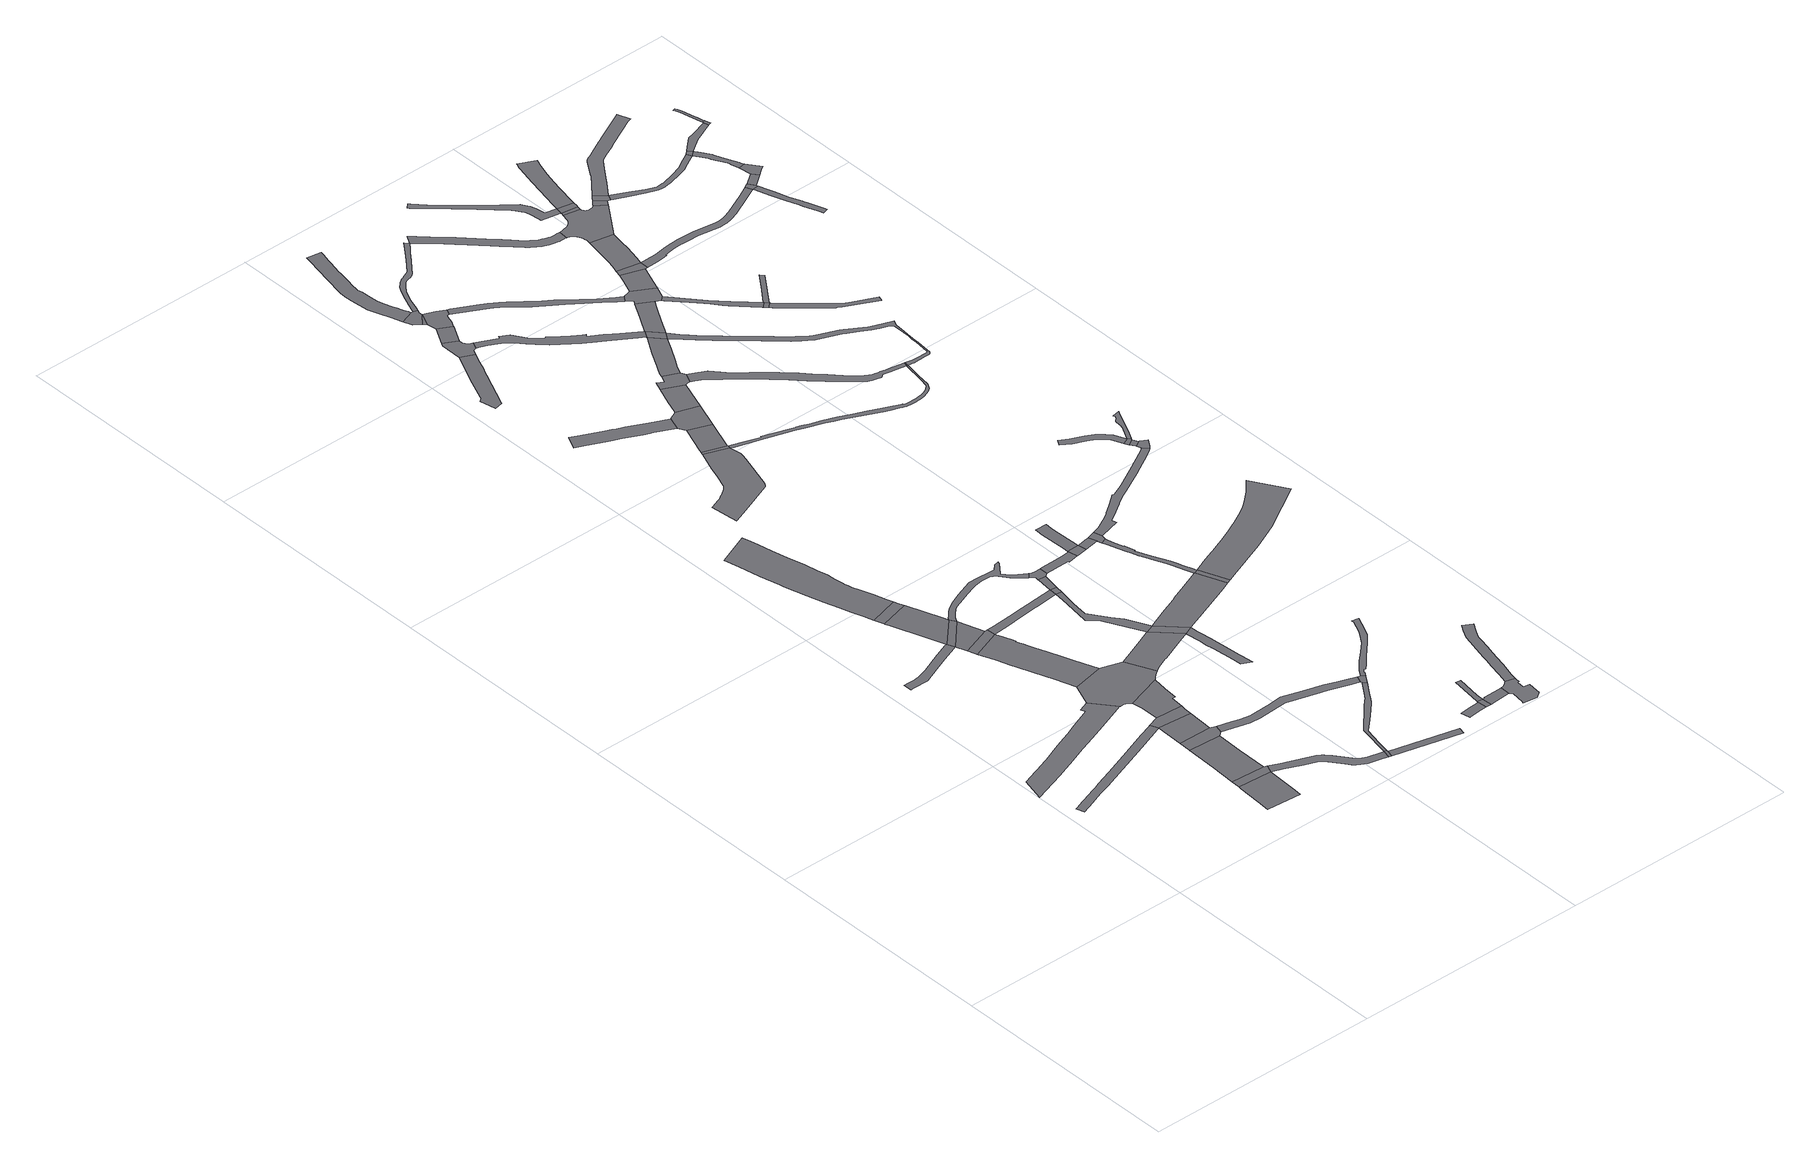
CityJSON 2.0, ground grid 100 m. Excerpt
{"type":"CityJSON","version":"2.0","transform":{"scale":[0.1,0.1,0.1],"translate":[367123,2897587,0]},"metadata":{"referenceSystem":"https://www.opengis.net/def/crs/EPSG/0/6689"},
"CityObjects":{
"road1":{"type":"Road","attributes":{"function":"9020","RoadStructureAttribute.sectionType":"1"},"geometry":[{"type":"MultiSurface","lod":"1","boundaries":[[[0,1,2,3,4,5,6,7,8,9,10,11,12,13,14,15,16,17,18,19,20,21,22,23]]]}]},
"road2":{"type":"Road","attributes":{"function":"9020","RoadStructureAttribute.sectionType":"1"},"geometry":[{"type":"MultiSurface","lod":"1","boundaries":[[[24,25,26,27,28,29,30,31,32,33,34,35,36,37,38,39,40,41,42,43,44,45,46,47]]]}]},
"road3":{"type":"Road","attributes":{"function":"9020","RoadStructureAttribute.sectionType":"1"},"geometry":[{"type":"MultiSurface","lod":"1","boundaries":[[[48,49,50,51,52,53,54,55,56,57,58,59,60,61,62,63,64,65,66,67,68,69]]]}]},
"road4":{"type":"Road","attributes":{"function":"3","RoadStructureAttribute.sectionType":"1"},"geometry":[{"type":"MultiSurface","lod":"1","boundaries":[[[70,71,72,73,74,75,76,77,78]]]}]},
"road5":{"type":"Road","attributes":{"function":"9020","RoadStructureAttribute.sectionType":"9"},"geometry":[{"type":"MultiSurface","lod":"1","boundaries":[[[79,80,81,70,78]]]}]},
"road6":{"type":"Road","attributes":{"function":"3","RoadStructureAttribute.sectionType":"1"},"geometry":[{"type":"MultiSurface","lod":"1","boundaries":[[[82,81,80,83,84,85]]]}]},
"road7":{"type":"Road","attributes":{"function":"9020","RoadStructureAttribute.sectionType":"9"},"geometry":[{"type":"MultiSurface","lod":"1","boundaries":[[[84,86,87,88,89,90,85]]]}]},
"road8":{"type":"Road","attributes":{"function":"3","RoadStructureAttribute.sectionType":"1"},"geometry":[{"type":"MultiSurface","lod":"1","boundaries":[[[89,88,91,22]]]}]},
"road9":{"type":"Road","attributes":{"function":"9020","RoadStructureAttribute.sectionType":"9"},"geometry":[{"type":"MultiSurface","lod":"1","boundaries":[[[22,91,92,93,94,23]]]}]},
"road10":{"type":"Road","attributes":{"function":"9020","RoadStructureAttribute.sectionType":"1"},"geometry":[{"type":"MultiSurface","lod":"1","boundaries":[[[95,96,97,98,99,100,101,48,102]]]}]},
"road11":{"type":"Road","attributes":{"function":"9020","RoadStructureAttribute.sectionType":"9"},"geometry":[{"type":"MultiSurface","lod":"1","boundaries":[[[103,98,97,104,105]]]}]},
"road12":{"type":"Road","attributes":{"function":"9020","RoadStructureAttribute.sectionType":"1"},"geometry":[{"type":"MultiSurface","lod":"1","boundaries":[[[106,107,108,109,110,111,112,113,114,115,116,117,118,119,120,121,122,123,124,125,126,127,128,129,130,131,132,133,134,135,136,103,105]]]}]},
"road13":{"type":"Road","attributes":{"function":"9020","RoadStructureAttribute.sectionType":"9"},"geometry":[{"type":"MultiSurface","lod":"1","boundaries":[[[48,69,137,102]]]}]},
"road14":{"type":"Road","attributes":{"function":"9020","RoadStructureAttribute.sectionType":"9"},"geometry":[{"type":"MultiSurface","lod":"1","boundaries":[[[138,139,140,141,142,143]]]}]},
"road15":{"type":"Road","attributes":{"function":"9020","RoadStructureAttribute.sectionType":"9"},"geometry":[{"type":"MultiSurface","lod":"1","boundaries":[[[140,139,137,69]]]}]},
"road16":{"type":"Road","attributes":{"function":"9020","RoadStructureAttribute.sectionType":"1"},"geometry":[{"type":"MultiSurface","lod":"1","boundaries":[[[142,144,145,146,147,148,149,150,151,152,153,154,155,156,157,158,159,160,161,162,143]]]}]},
"road17":{"type":"Road","attributes":{"function":"3","RoadStructureAttribute.sectionType":"1"},"geometry":[{"type":"MultiSurface","lod":"1","boundaries":[[[93,163,164,165,166,167,168,94]]]}]},
"road18":{"type":"Road","attributes":{"function":"9020","RoadStructureAttribute.sectionType":"1"},"geometry":[{"type":"MultiSurface","lod":"1","boundaries":[[[169,170,171,172,173,174,175,176,177,178,179,180,181,182,183,184,185,186,187,188,189,190,191,192,193,194,195,196,79,78]]]}]},
"road19":{"type":"Road","attributes":{"function":"9020","RoadStructureAttribute.sectionType":"9"},"geometry":[{"type":"MultiSurface","lod":"1","boundaries":[[[46,197,198,199,200,201,202,203,167,166,204,205,206,207,152,151,47]]]}]},
"road20":{"type":"Road","attributes":{"function":"9020","RoadStructureAttribute.sectionType":"9"},"geometry":[{"type":"MultiSurface","lod":"1","boundaries":[[[184,208,209,210,211,185]]]}]},
"road21":{"type":"Road","attributes":{"function":"9020","RoadStructureAttribute.sectionType":"1"},"geometry":[{"type":"MultiSurface","lod":"1","boundaries":[[[212,213,214,215,216,217,218,219,220,221,222,223,138,143]]]}]},
"road22":{"type":"Road","attributes":{"function":"9020","RoadStructureAttribute.sectionType":"1"},"geometry":[{"type":"MultiSurface","lod":"1","boundaries":[[[137,224,225,226,227,228,229,230,231,232,233,234,235,236,237,238,239,240,241,242,243,244,245,246,247,248,249,250,251,252,253,254,255,256,257,258,259,260,261,262,263,264,265,266,267,102]]]}]},
"road23":{"type":"Road","attributes":{"function":"9020","RoadStructureAttribute.sectionType":"1"},"geometry":[{"type":"MultiSurface","lod":"1","boundaries":[[[268,269,270,271,272,273,274,275,276,277,278,87,86,279,280,281,282,283,284,285,286,287,288]]]}]},
"road24":{"type":"Road","attributes":{"function":"3","RoadStructureAttribute.sectionType":"1"},"geometry":[{"type":"MultiSurface","lod":"1","boundaries":[[[289,290,291,207,206,292,293,294,295,296,297]]]}]},
"road25":{"type":"Road","attributes":{"function":"9020","RoadStructureAttribute.sectionType":"1"},"geometry":[{"type":"MultiSurface","lod":"1","boundaries":[[[208,298,299,209]]]}]},
"road26":{"type":"Road","attributes":{"function":"3","RoadStructureAttribute.sectionType":"1"},"geometry":[{"type":"MultiSurface","lod":"1","boundaries":[[[300,301,302,303,304,305,306,307,308,309,310,311,312,313,314,315,316,317,318,319,320,321,322,323,324]]]}]},
"road27":{"type":"Road","attributes":{"function":"9020","RoadStructureAttribute.sectionType":"1"},"geometry":[{"type":"MultiSurface","lod":"1","boundaries":[[[211,325,326,327,328,329,330,331,332,333,334,335,336,337,338,339,340,341,342,343,344,345,346,185]]]}]},
"road28":{"type":"Road","attributes":{"function":"9020","RoadStructureAttribute.sectionType":"1"},"geometry":[{"type":"MultiSurface","lod":"1","boundaries":[[[347,348,349,350,351,352,353,354,355,356,217,357,358,359,360,361,362,363,364,365,366,367,368,369,297]]]}]},
"road29":{"type":"Road","attributes":{"function":"9020","RoadStructureAttribute.sectionType":"1"},"geometry":[{"type":"MultiSurface","lod":"1","boundaries":[[[370,371,372,373,374,375,376,377,378,379,380,381,382,383,384,385,386]]]}]},
"road30":{"type":"Road","attributes":{"function":"9020","RoadStructureAttribute.sectionType":"1"},"geometry":[{"type":"MultiSurface","lod":"1","boundaries":[[[387,388,389,390,391,392,393,394,395,396,397,398,399,400,401,402,403]]]}]},
"road31":{"type":"Road","attributes":{"function":"9020","RoadStructureAttribute.sectionType":"9"},"geometry":[{"type":"MultiSurface","lod":"1","boundaries":[[[218,217,356,404]]]}]},
"road32":{"type":"Road","attributes":{"function":"9020","RoadStructureAttribute.sectionType":"9"},"geometry":[{"type":"MultiSurface","lod":"1","boundaries":[[[347,297,296,405]]]}]},
"road33":{"type":"Road","attributes":{"function":"9020","RoadStructureAttribute.sectionType":"9"},"geometry":[{"type":"MultiSurface","lod":"1","boundaries":[[[406,407,408,409,410,411,412,413,414,415,416,417,418,419,420,405,296]]]}]},
"road34":{"type":"Road","attributes":{"function":"9020","RoadStructureAttribute.sectionType":"1"},"geometry":[{"type":"MultiSurface","lod":"1","boundaries":[[[421,422,423,424,425,218,404,426,427]]]}]},
"road35":{"type":"Road","attributes":{"function":"9020","RoadStructureAttribute.sectionType":"9"},"geometry":[{"type":"MultiSurface","lod":"1","boundaries":[[[428,429,430,431,432,247,246,433,421,427]]]}]},
"road36":{"type":"Road","attributes":{"function":"9020","RoadStructureAttribute.sectionType":"9"},"geometry":[{"type":"MultiSurface","lod":"1","boundaries":[[[434,435,436,437,438,300,324]]]}]},
"road37":{"type":"Road","attributes":{"function":"3","RoadStructureAttribute.sectionType":"1"},"geometry":[{"type":"MultiSurface","lod":"1","boundaries":[[[439,440,437,436,441]]]}]},
"road38":{"type":"Road","attributes":{"function":"9020","RoadStructureAttribute.sectionType":"9"},"geometry":[{"type":"MultiSurface","lod":"1","boundaries":[[[442,397,396,443,444,445,446,447,448,449,450,451,452]]]}]},
"road39":{"type":"Road","attributes":{"function":"9020","RoadStructureAttribute.sectionType":"9"},"geometry":[{"type":"MultiSurface","lod":"1","boundaries":[[[334,453,454,455,288,287,456,457,335]]]}]},
"road40":{"type":"Road","attributes":{"function":"9020","RoadStructureAttribute.sectionType":"1"},"geometry":[{"type":"MultiSurface","lod":"1","boundaries":[[[458,459,460,461,462,429,428,463,464,465,466]]]}]},
"road41":{"type":"Road","attributes":{"function":"9020","RoadStructureAttribute.sectionType":"1"},"geometry":[{"type":"MultiSurface","lod":"1","boundaries":[[[452,451,467,468]]]}]},
"road42":{"type":"Road","attributes":{"function":"9020","RoadStructureAttribute.sectionType":"9"},"geometry":[{"type":"MultiSurface","lod":"1","boundaries":[[[469,470,471,472,473,474,475]]]}]},
"road43":{"type":"Road","attributes":{"function":"9020","RoadStructureAttribute.sectionType":"1"},"geometry":[{"type":"MultiSurface","lod":"1","boundaries":[[[476,477,478,479,480,481,482,483]]]}]},
"road44":{"type":"Road","attributes":{"function":"3","RoadStructureAttribute.sectionType":"1"},"geometry":[{"type":"MultiSurface","lod":"1","boundaries":[[[484,485,486,487,488,489,490,491,492,493,494,347,405]]]}]},
"road45":{"type":"Road","attributes":{"function":"9020","RoadStructureAttribute.sectionType":"9"},"geometry":[{"type":"MultiSurface","lod":"1","boundaries":[[[495,496,370,386,439,441]]]}]},
"road46":{"type":"Road","attributes":{"function":"9020","RoadStructureAttribute.sectionType":"9"},"geometry":[{"type":"MultiSurface","lod":"1","boundaries":[[[497,498,476,483]]]}]},
"road47":{"type":"Road","attributes":{"function":"9020","RoadStructureAttribute.sectionType":"1"},"geometry":[{"type":"MultiSurface","lod":"1","boundaries":[[[499,500,501,502,503,504,505,506,507,508,509,510,511,481,480,512,513,514,515,516,517,518,519,520,521,522,523,524,525,526,527,528,529,530,531,532,533,534]]]}]},
"road48":{"type":"Road","attributes":{"function":"9020","RoadStructureAttribute.sectionType":"9"},"geometry":[{"type":"MultiSurface","lod":"1","boundaries":[[[535,536,498,497,468,467,537,538,539,540,541,542]]]}]},
"road49":{"type":"Road","attributes":{"function":"9020","RoadStructureAttribute.sectionType":"9"},"geometry":[{"type":"MultiSurface","lod":"1","boundaries":[[[469,475,543,544,545]]]}]},
"road50":{"type":"Road","attributes":{"function":"9020","RoadStructureAttribute.sectionType":"9"},"geometry":[{"type":"MultiSurface","lod":"1","boundaries":[[[546,547,548,549,550,458,466]]]}]},
"road51":{"type":"Road","attributes":{"function":"9020","RoadStructureAttribute.sectionType":"9"},"geometry":[{"type":"MultiSurface","lod":"1","boundaries":[[[544,551,552,553,554,555,545]]]}]},
"road52":{"type":"Road","attributes":{"function":"9020","RoadStructureAttribute.sectionType":"9"},"geometry":[{"type":"MultiSurface","lod":"1","boundaries":[[[556,557,558,559,560,561,549,548,562]]]}]},
"road53":{"type":"Road","attributes":{"function":"3","RoadStructureAttribute.sectionType":"1"},"geometry":[{"type":"MultiSurface","lod":"1","boundaries":[[[495,563,564,565,496]]]}]},
"road54":{"type":"Road","attributes":{"function":"9020","RoadStructureAttribute.sectionType":"1"},"geometry":[{"type":"MultiSurface","lod":"1","boundaries":[[[454,566,567,568,569,570,571,572,573,574,575,576,577,578,579,580,581,582,583,584,585,586,587,455]]]}]},
"road55":{"type":"Road","attributes":{"function":"9020","RoadStructureAttribute.sectionType":"9"},"geometry":[{"type":"MultiSurface","lod":"1","boundaries":[[[588,589,590,591,592,544,543,593,594]]]}]},
"road56":{"type":"Road","attributes":{"function":"9020","RoadStructureAttribute.sectionType":"1"},"geometry":[{"type":"MultiSurface","lod":"1","boundaries":[[[548,547,595,596,597,598,599]]]}]},
"road57":{"type":"Road","attributes":{"function":"9020","RoadStructureAttribute.sectionType":"9"},"geometry":[{"type":"MultiSurface","lod":"1","boundaries":[[[600,601,602,603,564,563,604,605,606,607]]]}]},
"road58":{"type":"Road","attributes":{"function":"9020","RoadStructureAttribute.sectionType":"1"},"geometry":[{"type":"MultiSurface","lod":"1","boundaries":[[[608,609,610,611,612,613,614,615,616,617,618,619,620,621,622,623,624,625,446,445,626,627,628,629,630,631,632,633,634,635,636,637,638,639,640]]]}]},
"road59":{"type":"Road","attributes":{"function":"9020","RoadStructureAttribute.sectionType":"9"},"geometry":[{"type":"MultiSurface","lod":"1","boundaries":[[[641,642,596,595,643,644,645]]]}]},
"road60":{"type":"Road","attributes":{"function":"9020","RoadStructureAttribute.sectionType":"1"},"geometry":[{"type":"MultiSurface","lod":"1","boundaries":[[[644,646,647,648,649,650,651,652,653,654,655,656,657,488,658,659,660,661,662,663,664,665,666,667,668,669,645]]]}]},
"road61":{"type":"Road","attributes":{"function":"9020","RoadStructureAttribute.sectionType":"9"},"geometry":[{"type":"MultiSurface","lod":"1","boundaries":[[[488,487,670,658]]]}]},
"road62":{"type":"Road","attributes":{"function":"9020","RoadStructureAttribute.sectionType":"9"},"geometry":[{"type":"MultiSurface","lod":"1","boundaries":[[[671,672,673,674,675,676,677,678,679,680,681,682,683,684,685,686,687,588,594]]]}]},
"road63":{"type":"Road","attributes":{"function":"9020","RoadStructureAttribute.sectionType":"1"},"geometry":[{"type":"MultiSurface","lod":"1","boundaries":[[[688,689,690,691,692,693,694,695,696,697,698,699,700,701,702,703,704,705,706,707,708,479,478,709,710,711,712,713,714,715,716,717,718,719,720,721,722,723,724,725,726,727,728,729,730]]]}]},
"road64":{"type":"Road","attributes":{"function":"3","RoadStructureAttribute.sectionType":"1"},"geometry":[{"type":"MultiSurface","lod":"1","boundaries":[[[731,732,733,734,735,601,600,736,737,738,739,640]]]}]},
"road65":{"type":"Road","attributes":{"function":"9020","RoadStructureAttribute.sectionType":"1"},"geometry":[{"type":"MultiSurface","lod":"1","boundaries":[[[740,741,742,743,744,745,746,747,748,749,750,751,752,753,754,755,756,757,758,759,760,761,762,763,764,765,766,767,768,769,770,771,772,773,774,434,324,775,776,777,778,779,780,781,782,783,784,785,786,787,788,789,790,791,792,793,794,795,796,797,798,799,800,801,802,803,804,805,806]]]}]},
"road66":{"type":"Road","attributes":{"function":"9020","RoadStructureAttribute.sectionType":"1"},"geometry":[{"type":"MultiSurface","lod":"1","boundaries":[[[807,808,809,810,811,812,813,814,815,816,817,818,819,820,821,822,823,824,825,826,827,828,829,830,831,832,833,834,835,836,837,838,535,542]]]}]},
"road67":{"type":"Road","attributes":{"function":"9020","RoadStructureAttribute.sectionType":"1"},"geometry":[{"type":"MultiSurface","lod":"1","boundaries":[[[839,840,841,842,843,844,845,846,685,684,847,848,849,850,851,852,853,854,855,856,857,858]]]}]},
"road68":{"type":"Road","attributes":{"function":"9020","RoadStructureAttribute.sectionType":"9"},"geometry":[{"type":"MultiSurface","lod":"1","boundaries":[[[739,859,608,640]]]}]},
"road69":{"type":"Road","attributes":{"function":"9020","RoadStructureAttribute.sectionType":"1"},"geometry":[{"type":"MultiSurface","lod":"1","boundaries":[[[860,861,862,863,864,865,866,867,868,869,870,871,872,873,874,875,876,877,878,879,880,881,882,883,884,885,886,887,888,607,606,889,890,891,892,893,894,895,896,897,898,899,900,901,902,903,904,905,906,907,805,908]]]}]},
"road70":{"type":"Road","attributes":{"function":"3","RoadStructureAttribute.sectionType":"1"},"geometry":[{"type":"MultiSurface","lod":"1","boundaries":[[[909,910,911,912,913,914,915,916,917,608,859]]]}]},
"road71":{"type":"Road","attributes":{"function":"9020","RoadStructureAttribute.sectionType":"1"},"geometry":[{"type":"MultiSurface","lod":"1","boundaries":[[[918,919,920,921,922,923,924,925,926,927,928,929,930,931,932,933,934,642,641,935,936,937,938,939,940,941,942,943,944,945,946,947,948,949,950]]]}]},
"road72":{"type":"Road","attributes":{"function":"3","RoadStructureAttribute.sectionType":"1"},"geometry":[{"type":"MultiSurface","lod":"1","boundaries":[[[951,952,953,954,955,956,957,958,959,960,961,962,963,964,965,966,967,658,670,968,969,970,971,972]]]}]},
"road73":{"type":"Road","attributes":{"function":"9020","RoadStructureAttribute.sectionType":"9"},"geometry":[{"type":"MultiSurface","lod":"1","boundaries":[[[973,913,912,974,975,976,977,978,979,823,822]]]}]},
"road74":{"type":"Road","attributes":{"function":"9020","RoadStructureAttribute.sectionType":"1"},"geometry":[{"type":"MultiSurface","lod":"1","boundaries":[[[729,980,981,982,983,984,985,986,987,988,989,990,991,992,993,994,995,996,997,998,999,1000,1001,1002,1003,1004,1005,1006,1007,1008,1009,1010,1011,1012,1013,1014,1015,1016,1017,1018,1019,1020,1021,1022,1023,1024]]]}]},
"road75":{"type":"Road","attributes":{"function":"9020","RoadStructureAttribute.sectionType":"1"},"geometry":[{"type":"MultiSurface","lod":"1","boundaries":[[[804,1025,1026,1027,1028,1029,1030,1031,1032,1033,1034,1035,1036,1037,1038,1039,1040,1041,1042,1043,1044,1045,1046,1047,1048,1049,1050,1051,1052,1053,1054,1055,1056,1057,1058,1059,1060,1061,1062,1063,1064,859,739,1065,1066,1067,1068,1069,1070,1071,1072,1073,1074,1075,1076,1077,1078,1079,1080,1081,1082,1083,1084,1085,1086,1087,1088,1089,1090,1091,1092,1093,1094,1095,1096,1097,1098,1099,1100]]]}]},
"road76":{"type":"Road","attributes":{"function":"3","RoadStructureAttribute.sectionType":"1"},"geometry":[{"type":"MultiSurface","lod":"1","boundaries":[[[1101,978,977,1102,1103,1104]]]}]},
"road77":{"type":"Road","attributes":{"function":"9020","RoadStructureAttribute.sectionType":"1"},"geometry":[{"type":"MultiSurface","lod":"1","boundaries":[[[975,1105,1106,1107,1108,1109,1110,1111,1112,1113,1114,1115,1116,1117,1118,1119,1120,976]]]}]},
"road78":{"type":"Road","attributes":{"function":"9020","RoadStructureAttribute.sectionType":"9"},"geometry":[{"type":"MultiSurface","lod":"1","boundaries":[[[1121,1122,1123,1124,1125,1126,1127,1128,1129,1130,1131,1132,1133,1134]]]}]},
"road79":{"type":"Road","attributes":{"function":"9020","RoadStructureAttribute.sectionType":"9"},"geometry":[{"type":"MultiSurface","lod":"1","boundaries":[[[1103,1135,1136,1137,1104]]]}]},
"road80":{"type":"Road","attributes":{"function":"9020","RoadStructureAttribute.sectionType":"1"},"geometry":[{"type":"MultiSurface","lod":"1","boundaries":[[[1138,1139,1140,1141,1142,1143,1144,1145,1146,1147,1148,1149,1150,1151,1152,1153,1154,1155,1156,1157,1158,1159,1160,1161,1162,1163,1164,1165,1166,1167,1168,1169,1170,1171,1172,1173]]]}]},
"road81":{"type":"Road","attributes":{"function":"9020","RoadStructureAttribute.sectionType":"9"},"geometry":[{"type":"MultiSurface","lod":"1","boundaries":[[[805,804,1100,1174,908]]]}]},
"road82":{"type":"Road","attributes":{"function":"3","RoadStructureAttribute.sectionType":"1"},"geometry":[{"type":"MultiSurface","lod":"1","boundaries":[[[1136,1175,1176,1177,1178,1179,1180,1181,1182,1183,1137]]]}]},
"road83":{"type":"Road","attributes":{"function":"9020","RoadStructureAttribute.sectionType":"9"},"geometry":[{"type":"MultiSurface","lod":"1","boundaries":[[[1184,1121,1134,1185,1186,1187]]]}]},
"road84":{"type":"Road","attributes":{"function":"9020","RoadStructureAttribute.sectionType":"9"},"geometry":[{"type":"MultiSurface","lod":"1","boundaries":[[[1186,1188,1189,1187]]]}]},
"road85":{"type":"Road","attributes":{"function":"9020","RoadStructureAttribute.sectionType":"9"},"geometry":[{"type":"MultiSurface","lod":"1","boundaries":[[[1190,1191,1114,1113]]]}]},
"road86":{"type":"Road","attributes":{"function":"9020","RoadStructureAttribute.sectionType":"9"},"geometry":[{"type":"MultiSurface","lod":"1","boundaries":[[[1192,1193,1194,1189,1188,1195,1196,1197,1198,918,950,1199,1200,1201]]]}]},
"road87":{"type":"Road","attributes":{"function":"9020","RoadStructureAttribute.sectionType":"9"},"geometry":[{"type":"MultiSurface","lod":"1","boundaries":[[[1202,1203,1204,1205,1206,1207,1208,1209,1210,1211,1212,1213,1214,1215,1216,1217,1218,1121,1184]]]}]},
"road88":{"type":"Road","attributes":{"function":"9020","RoadStructureAttribute.sectionType":"9"},"geometry":[{"type":"MultiSurface","lod":"1","boundaries":[[[1219,1220,1221,1222,1223,1224,1225,1226,1227,1114,1191]]]}]},
"road89":{"type":"Road","attributes":{"function":"9020","RoadStructureAttribute.sectionType":"9"},"geometry":[{"type":"MultiSurface","lod":"1","boundaries":[[[1228,1229,1230,1231,1232,1233,1234,1235,1236,1237,1238,1239,1240,1241,1242,1243,1244,1245,1246,1247,1248,1249,1005,1004,1250,1251,1252,1253,1254,1255,1256,1257,1258,1259,1260,1261,1262,1263,1264,1179,1178,1265,1266]]]}]},
"road90":{"type":"Road","attributes":{"function":"3","RoadStructureAttribute.sectionType":"1"},"geometry":[{"type":"MultiSurface","lod":"1","boundaries":[[[1238,1267,1268,1153,1269,1239]]]}]},
"road91":{"type":"Road","attributes":{"function":"9020","RoadStructureAttribute.sectionType":"9"},"geometry":[{"type":"MultiSurface","lod":"1","boundaries":[[[1154,1153,1268,1270,1271]]]}]},
"road92":{"type":"Road","attributes":{"function":"9020","RoadStructureAttribute.sectionType":"1"},"geometry":[{"type":"MultiSurface","lod":"1","boundaries":[[[1191,1190,1272,1273,1274,1275,1276,1277,1278,1279,1280,1281,1282,1283,1284,1285,1286,1287,1288]]]}]},
"road93":{"type":"Road","attributes":{"function":"3","RoadStructureAttribute.sectionType":"1"},"geometry":[{"type":"MultiSurface","lod":"1","boundaries":[[[1289,1290,1291,1292,1293,1294,1295,1296,1297,1298,1299,1300,1154,1271,1301,1302,1303,1304,1305,1306,1307,1308,1309,1310]]]}]},
"road94":{"type":"Road","attributes":{"function":"9020","RoadStructureAttribute.sectionType":"1"},"geometry":[{"type":"MultiSurface","lod":"1","boundaries":[[[1265,1311,1312,1313,1314,1315,1266]]]}]},
"road95":{"type":"Road","attributes":{"function":"9020","RoadStructureAttribute.sectionType":"9"},"geometry":[{"type":"MultiSurface","lod":"1","boundaries":[[[1316,1312,1311,1317,1318,1319]]]}]},
"road96":{"type":"Road","attributes":{"function":"9020","RoadStructureAttribute.sectionType":"1"},"geometry":[{"type":"MultiSurface","lod":"1","boundaries":[[[1320,1321,1322,1323,1324,1325,1326,1327,1328,1329,1330,1331,1332,1333,1334,1136,1135,1335,1336,1337,1338,1339,1340,1341,1342,1343,1344,1345,1346,1347,1348,1349,1350,1351,1352]]]}]},
"road97":{"type":"Road","attributes":{"function":"9020","RoadStructureAttribute.sectionType":"1"},"geometry":[{"type":"MultiSurface","lod":"1","boundaries":[[[1353,1354,1355,1356,1357,1358,1359,1360,1318,1317,1361,1362,1363,1364,1365,1366,1367,1368,1369,1370,1371,1372,1373,1374,1375]]]}]},
"road98":{"type":"Road","attributes":{"function":"9020","RoadStructureAttribute.sectionType":"1"},"geometry":[{"type":"MultiSurface","lod":"1","boundaries":[[[1376,1377,1378,1379,1380,1381,1382,1383,1384,1385,1386,1387,1388,1319,1318,1389,1390,1391,1392,1393,1394,1395,1396,1397,1398,1399,1400,1401,1402,1403,1404,1405]]]}]},
"road99":{"type":"Road","attributes":{"function":"9020","RoadStructureAttribute.sectionType":"9"},"geometry":[{"type":"MultiSurface","lod":"1","boundaries":[[[1406,1352,1351,1407,1408,1409]]]}]},
"road100":{"type":"Road","attributes":{"function":"9020","RoadStructureAttribute.sectionType":"1"},"geometry":[{"type":"MultiSurface","lod":"1","boundaries":[[[1410,1411,1412,1413,1414,1415,1416,1417,1418,1419,1420,1421,1422,1423,1407,1351,1424]]]}]},
"road101":{"type":"Road","attributes":{"function":"9020","RoadStructureAttribute.sectionType":"1"},"geometry":[{"type":"MultiSurface","lod":"1","boundaries":[[[1409,1408,1425,1426]]]}]},
"road102":{"type":"Road","attributes":{"function":"9020","RoadStructureAttribute.sectionType":"9"},"geometry":[{"type":"MultiSurface","lod":"1","boundaries":[[[1374,1427,1428,1375]]]}]},
"road103":{"type":"Road","attributes":{"function":"9020","RoadStructureAttribute.sectionType":"1"},"geometry":[{"type":"MultiSurface","lod":"1","boundaries":[[[1427,1374,1429,1430,1431,1432,1433,1434,1435,1436,1437,1438,1439,1440,1441,1442,1443,1444,1445]]]}]},
"road104":{"type":"Road","attributes":{"function":"9020","RoadStructureAttribute.sectionType":"9"},"geometry":[{"type":"MultiSurface","lod":"1","boundaries":[[[1425,1446,1447,1437,1436,1426]]]}]},
"road105":{"type":"Road","attributes":{"function":"9020","RoadStructureAttribute.sectionType":"1"},"geometry":[{"type":"MultiSurface","lod":"1","boundaries":[[[1448,1449,1450,1451,1428,1427,1452,1453,1454]]]}]},
"road106":{"type":"Road","attributes":{"function":"9020","RoadStructureAttribute.sectionType":"9"},"geometry":[{"type":"MultiSurface","lod":"1","boundaries":[[[1455,1456,1457,1448,1454,1458]]]}]},
"road107":{"type":"Road","attributes":{"function":"9020","RoadStructureAttribute.sectionType":"1"},"geometry":[{"type":"MultiSurface","lod":"1","boundaries":[[[1456,1459,1460,1461,1462,1463,1464,1465,1466,1467,1468,1469,1470,1457]]]}]}
},
"vertices":[
[572,804,0],[520,785,0],[388,736,0],[286,699,0],[251,686,0],[216,673,0],[189,664,0],[171,657,0],[110,636,0],[92,629,0],[87,628,0],[54,615,0],[66,582,0],[91,592,0],[99,594,0],[181,624,0],[224,639,0],[228,640,0],[336,679,0],[445,719,0],[560,761,0],[585,771,0],[593,774,0],[581,807,0],
[459,1040,0],[466,1022,0],[450,1016,0],[379,988,0],[329,967,0],[275,945,0],[257,938,0],[170,903,0],[127,888,0],[113,883,0],[95,876,0],[29,854,0],[4,753,0],[94,784,0],[97,786,0],[142,801,0],[163,809,0],[236,836,0],[309,863,0],[375,887,0],[449,914,0],[534,946,0],[575,961,0],[501,1057,0],
[361,1648,0],[358,1647,0],[354,1645,0],[353,1647,0],[348,1645,0],[293,1623,0],[200,1585,0],[165,1574,0],[157,1572,0],[138,1568,0],[136,1568,0],[103,1569,0],[85,1569,0],[86,1533,0],[89,1533,0],[102,1533,0],[165,1533,0],[250,1567,0],[296,1586,0],[362,1612,0],[372,1616,0],[373,1617,0],
[574,323,0],[573,311,0],[570,262,0],[567,213,0],[563,157,0],[707,145,0],[710,177,0],[717,303,0],[718,314,0],
[732,348,0],[719,353,0],[576,362,0],
[583,471,0],[721,484,0],[725,595,0],[588,601,0],
[744,609,0],[754,645,0],[729,653,0],[590,656,0],[589,605,0],
[737,763,0],
[739,797,0],[741,816,0],[629,824,0],
[453,1777,0],[404,1913,0],[401,1919,0],[275,1885,0],[276,1883,0],[281,1868,0],[334,1722,0],[462,1750,0],
[262,1925,0],[392,1946,0],[387,1960,0],
[378,1990,0],[361,2042,0],[342,2101,0],[335,2120,0],[332,2130,0],[329,2142,0],[326,2156,0],[324,2166,0],[322,2180,0],[320,2205,0],[319,2217,0],[318,2238,0],[307,2284,0],[296,2338,0],[278,2413,0],[264,2477,0],[251,2537,0],[244,2567,0],[236,2603,0],[101,2548,0],[113,2483,0],[132,2393,0],[152,2306,0],[156,2288,0],[181,2193,0],[201,2125,0],[219,2062,0],[234,2014,0],[251,1962,0],[255,1947,0],[262,1927,0],
[476,1724,0],
[525,1614,0],[515,1613,0],[390,1569,0],[399,1542,0],[403,1531,0],[528,1577,0],
[428,1462,0],[442,1423,0],[445,1414,0],[475,1330,0],[498,1264,0],[507,1240,0],[525,1190,0],[539,1151,0],[670,1178,0],[635,1275,0],[621,1315,0],[597,1380,0],[579,1428,0],[570,1452,0],[565,1466,0],[554,1494,0],[557,1495,0],[552,1509,0],[539,1545,0],
[745,872,0],[760,871,0],[765,934,0],[775,994,0],[621,944,0],[628,903,0],
[763,296,0],[782,288,0],[836,266,0],[882,247,0],[892,241,0],[899,237,0],[903,233,0],[949,172,0],[956,161,0],[960,156,0],[962,153,0],[973,142,0],[988,133,0],[1011,120,0],[1070,104,0],[1091,99,0],[1100,134,0],[1097,135,0],[1036,149,0],[1008,161,0],[990,180,0],[947,239,0],[929,262,0],[921,267,0],[904,277,0],[849,300,0],[795,321,0],[779,328,0],
[579,961,0],[585,961,0],[593,961,0],[600,959,0],[606,957,0],[613,953,0],[618,948,0],[782,1002,0],[795,1015,0],[815,1030,0],[760,1149,0],
[1103,96,0],[1110,125,0],[1111,128,0],[1112,132,0],
[597,1583,0],[667,1591,0],[695,1593,0],[737,1597,0],[752,1599,0],[848,1608,0],[850,1640,0],[778,1634,0],[733,1630,0],[706,1628,0],[637,1623,0],[559,1616,0],
[485,1739,0],[492,1748,0],[502,1761,0],[523,1780,0],[534,1787,0],[561,1798,0],[616,1820,0],[651,1832,0],[668,1837,0],[680,1839,0],[693,1841,0],[708,1842,0],[726,1842,0],[740,1841,0],[748,1839,0],[753,1836,0],[757,1833,0],[767,1823,0],[768,1821,0],[792,1788,0],[816,1765,0],[839,1746,0],[841,1744,0],[858,1764,0],[810,1794,0],[805,1800,0],[781,1831,0],[818,1878,0],[820,1882,0],[821,1887,0],[802,1883,0],[781,1862,0],[687,1867,0],[683,1867,0],[665,1866,0],[661,1866,0],[589,1838,0],[538,1817,0],[522,1806,0],[508,1798,0],[493,1785,0],[477,1768,0],[469,1760,0],[464,1752,0],
[1292,537,0],[1257,550,0],[1201,571,0],[1122,594,0],[1041,619,0],[972,614,0],[968,614,0],[887,610,0],[844,619,0],[815,628,0],[791,635,0],[857,579,0],[905,575,0],[970,579,0],[991,580,0],[1028,582,0],[1166,544,0],[1190,536,0],[1279,506,0],[1311,495,0],[1323,525,0],
[939,1222,0],[885,1200,0],[839,1181,0],[837,1042,0],[880,1060,0],[888,1063,0],[976,1099,0],[1039,1124,0],[942,1224,0],
[1386,26,0],[1393,55,0],
[460,3064,0],[429,2980,0],[411,2930,0],[393,2879,0],[395,2878,0],[381,2862,0],[371,2855,0],[358,2846,0],[347,2840,0],[339,2835,0],[331,2830,0],[321,2826,0],[280,2809,0],[277,2808,0],[288,2691,0],[354,2716,0],[424,2744,0],[500,2773,0],[505,2780,0],[512,2789,0],[557,2943,0],[563,2965,0],[565,2978,0],[563,2991,0],[558,3028,0],
[1121,182,0],[1138,261,0],[1142,264,0],[1187,308,0],[1203,322,0],[1254,374,0],[1261,382,0],[1272,397,0],[1292,426,0],[1327,477,0],[1313,487,0],[1277,438,0],[1256,409,0],[1251,404,0],[1225,378,0],[1182,332,0],[1173,323,0],[1140,286,0],[1130,276,0],[1120,228,0],[1109,174,0],[1101,137,0],
[979,1239,0],[932,1336,0],[901,1375,0],[849,1454,0],[850,1459,0],[854,1501,0],[859,1531,0],[864,1559,0],[867,1577,0],[872,1604,0],[848,1605,0],[843,1563,0],[838,1534,0],[833,1495,0],[828,1460,0],[824,1430,0],[824,1426,0],[824,1423,0],[825,1421,0],[827,1418,0],[862,1386,0],[863,1382,0],[889,1333,0],
[516,3298,0],[443,3332,0],[362,3370,0],[326,3386,0],[318,3390,0],[295,3400,0],[202,3444,0],[172,3458,0],[144,3402,0],[178,3387,0],[261,3348,0],[269,3344,0],[309,3327,0],[380,3294,0],[405,3282,0],[417,3277,0],[496,3240,0],
[93,3761,0],[127,3768,0],[128,3771,0],[152,3824,0],[199,3928,0],[208,3948,0],[215,3963,0],[232,4001,0],[247,4035,0],[253,4046,0],[197,4072,0],[182,4040,0],[139,3948,0],[130,3928,0],[96,3848,0],[92,3839,0],[78,3828,0],
[877,1635,0],
[1075,1139,0],
[1039,1117,0],[1046,1058,0],[1048,1028,0],[1052,989,0],[1062,898,0],[1065,862,0],[1105,841,0],[1099,898,0],[1096,925,0],[1094,955,0],[1090,994,0],[1084,1049,0],[1080,1088,0],[1078,1108,0],[1076,1127,0],
[858,1714,0],[858,1707,0],[856,1689,0],[852,1657,0],[850,1643,0],[879,1648,0],[890,1710,0],
[905,1720,0],[906,1757,0],[885,1757,0],[875,1758,0],[870,1759,0],[860,1729,0],
[563,3042,0],[562,3042,0],[559,3043,0],[465,3078,0],[463,3072,0],
[512,3208,0],[469,3089,0],[606,3174,0],
[198,4163,0],[263,4068,0],[270,4071,0],[276,4072,0],[291,4102,0],[275,4110,0],[266,4119,0],[264,4122,0],[261,4124,0],[261,4144,0],[205,4176,0],
[1339,494,0],[1350,511,0],[1335,521,0],[1313,493,0],[1314,489,0],
[1050,1764,0],[1045,1763,0],[1013,1761,0],[982,1759,0],[917,1757,0],[1010,1721,0],[1011,1718,0],[1013,1718,0],[1056,1725,0],
[304,4222,0],[248,4252,0],
[1544,126,0],[1491,121,0],[1455,117,0],[1463,78,0],[1478,81,0],[1522,83,0],[1547,85,0],
[266,4351,0],[266,4363,0],[271,4376,0],[252,4383,0],[248,4383,0],[189,4362,0],[202,4326,0],[228,4304,0],
[1178,1180,0],[1197,1187,0],[1313,1232,0],[1350,1247,0],[1300,1370,0],[1298,1369,0],[1219,1337,0],[1149,1309,0],[1138,1304,0],[1075,1279,0],[1019,1255,0],
[645,3283,0],[554,3316,0],
[242,4293,0],[268,4350,0],
[183,4873,0],[174,4828,0],[169,4806,0],[149,4709,0],[138,4662,0],[133,4633,0],[132,4624,0],[132,4610,0],[133,4577,0],[137,4537,0],[141,4499,0],[159,4447,0],[172,4411,0],[244,4388,0],[241,4395,0],[240,4398,0],[237,4404,0],[232,4417,0],[225,4437,0],[220,4453,0],[208,4485,0],[201,4517,0],[198,4547,0],[194,4592,0],[192,4609,0],[193,4625,0],[195,4640,0],[202,4672,0],[211,4716,0],[212,4727,0],[213,4733,0],[220,4763,0],[227,4794,0],[230,4807,0],[240,4849,0],[244,4864,0],
[352,4311,0],[316,4328,0],[304,4223,0],[316,4245,0],[326,4277,0],[330,4285,0],[335,4285,0],[339,4284,0],
[1571,86,0],[1568,128,0],[1545,132,0],
[1061,1725,0],[1105,1733,0],[1099,1769,0],[1049,1768,0],[1049,1766,0],
[1568,131,0],[1570,161,0],[1583,263,0],[1563,265,0],[1550,164,0],
[1096,1900,0],[1097,1937,0],[1058,1938,0],[1047,1938,0],[1046,1900,0],[1049,1790,0],[1099,1772,0],
[691,3411,0],[604,3451,0],[575,3375,0],
[1360,526,0],[1357,529,0],[1367,540,0],[1372,546,0],[1377,541,0],[1396,560,0],[1433,599,0],[1451,618,0],[1490,659,0],[1516,686,0],[1533,723,0],[1557,779,0],[1529,784,0],[1529,775,0],[1506,720,0],[1484,686,0],[1469,663,0],[1431,626,0],[1392,591,0],[1371,569,0],[1355,551,0],[1340,529,0],
[1662,134,0],[1651,133,0],[1607,133,0],[1580,132,0],[1580,129,0],[1600,88,0],[1662,92,0],
[1167,1743,0],[1156,1779,0],[1138,1776,0],[1105,1770,0],[1102,1769,0],
[722,3477,0],[659,3505,0],[645,3474,0],[619,3490,0],[704,3415,0],[712,3414,0],[713,3414,0],[733,3457,0],
[792,3743,0],[791,3744,0],[720,3794,0],[674,3824,0],[671,3827,0],[618,3862,0],[624,3869,0],[614,3876,0],[580,3900,0],[521,3944,0],[512,3951,0],[506,3955,0],[499,3949,0],[455,3996,0],[421,4049,0],[384,4069,0],[378,4059,0],[377,4060,0],[287,4069,0],[319,4056,0],[364,4033,0],[375,4027,0],[400,4004,0],[428,3972,0],[451,3946,0],[451,3945,0],[486,3912,0],[577,3841,0],[609,3821,0],[653,3792,0],[749,3730,0],[773,3715,0],[775,3713,0],
[1202,1753,0],[1193,1789,0],[1168,1740,0],[1173,1725,0],[1197,1733,0],
[1182,1699,0],[1193,1661,0],[1204,1627,0],[1211,1608,0],[1214,1598,0],[1221,1577,0],[1225,1568,0],[1251,1508,0],[1262,1480,0],[1271,1456,0],[1289,1401,0],[1299,1373,0],[1319,1377,0],[1318,1380,0],[1314,1390,0],[1299,1433,0],[1291,1458,0],[1283,1480,0],[1254,1549,0],[1228,1611,0],[1232,1612,0],[1220,1656,0],[1217,1657,0],[1204,1705,0],
[1368,1255,0],
[1673,81,0],[1668,49,0],[1663,20,0],[1663,19,0],[1662,16,0],[1721,6,0],[1740,19,0],[1745,23,0],[1752,81,0],[1724,85,0],[1728,118,0],[1735,118,0],[1735,132,0],[1737,143,0],[1699,152,0],[1682,139,0],[1673,134,0],
[480,4680,0],[440,4627,0],[396,4572,0],[383,4565,0],[364,4557,0],[361,4556,0],[353,4553,0],[345,4549,0],[340,4546,0],[335,4542,0],[328,4535,0],[315,4521,0],[311,4516,0],[307,4509,0],[304,4505,0],[300,4496,0],[295,4485,0],[283,4458,0],[269,4424,0],[256,4391,0],[254,4386,0],[272,4378,0],[275,4384,0],[276,4388,0],[293,4441,0],[316,4489,0],[334,4512,0],[345,4524,0],[350,4529,0],[354,4531,0],[358,4533,0],[365,4535,0],[372,4537,0],[380,4539,0],[387,4542,0],[392,4544,0],[402,4553,0],[421,4575,0],[451,4613,0],[481,4650,0],[495,4667,0],[515,4692,0],[501,4707,0],
[774,3711,0],[724,3627,0],[689,3565,0],[676,3541,0],[665,3521,0],[737,3508,0],[758,3542,0],[793,3603,0],[823,3657,0],
[1348,2940,0],[1341,2899,0],[1335,2871,0],[1329,2839,0],[1327,2834,0],[1324,2830,0],[1313,2821,0],[1306,2817,0],[1301,2814,0],[1294,2810,0],[1286,2807,0],[1280,2806,0],[1271,2804,0],[1261,2803,0],[1245,2801,0],[1208,2802,0],[1199,2803,0],[1195,2804,0],[1193,2806,0],[1192,2809,0],[1187,2811,0],[1150,2827,0],[1124,2839,0],[1070,2863,0],[1022,2884,0],[965,2908,0],[912,2929,0],[866,2945,0],[838,2955,0],[818,2962,0],[815,2962,0],[720,2993,0],[686,3004,0],[684,3000,0],[610,3025,0],[572,3020,0],[658,2995,0],[800,2950,0],[832,2938,0],[910,2911,0],[940,2898,0],[968,2887,0],[1035,2856,0],[1117,2818,0],[1124,2815,0],[1133,2811,0],[1175,2796,0],[1178,2794,0],[1183,2792,0],[1193,2790,0],[1213,2788,0],[1232,2787,0],[1251,2788,0],[1264,2789,0],[1278,2792,0],[1296,2798,0],[1308,2803,0],[1316,2809,0],[1323,2815,0],[1328,2822,0],[1334,2833,0],[1337,2840,0],[1346,2895,0],[1358,2963,0],[1358,2966,0],[1353,2967,0],[1353,2964,0],
[383,4262,0],[459,4221,0],[483,4207,0],[501,4194,0],[518,4182,0],[555,4150,0],[556,4149,0],[579,4129,0],[590,4121,0],[630,4092,0],[687,4051,0],[741,4011,0],[792,3974,0],[833,3942,0],[835,3940,0],[857,3923,0],[875,3946,0],[850,3960,0],[793,3999,0],[698,4079,0],[675,4097,0],[639,4122,0],[605,4149,0],[590,4162,0],[575,4174,0],[560,4187,0],[541,4201,0],[519,4218,0],[485,4241,0],[450,4260,0],[408,4284,0],[363,4306,0],
[1789,477,0],[1771,444,0],[1768,437,0],[1755,387,0],[1737,313,0],[1732,290,0],[1723,254,0],[1709,197,0],[1743,169,0],[1760,233,0],[1771,281,0],[1783,329,0],[1787,343,0],[1793,367,0],[1794,371,0],[1803,410,0],[1806,418,0],[1822,447,0],[1841,480,0],[1804,502,0],
[842,3688,0],
[1295,2998,0],[1281,3001,0],[1260,3005,0],[1252,3006,0],[1247,3007,0],[1239,3009,0],[1229,3012,0],[1217,3017,0],[1211,3020,0],[1203,3024,0],[1193,3030,0],[1186,3036,0],[1179,3042,0],[1169,3052,0],[1165,3056,0],[1144,3077,0],[1107,3118,0],[1068,3159,0],[1037,3193,0],[989,3243,0],[950,3277,0],[909,3312,0],[894,3324,0],[866,3349,0],[859,3355,0],[832,3385,0],[803,3419,0],[753,3445,0],[752,3446,0],[730,3406,0],[740,3401,0],[762,3389,0],[769,3384,0],[810,3348,0],[890,3278,0],[935,3234,0],[985,3185,0],[1030,3139,0],[1077,3093,0],[1134,3038,0],[1188,2993,0],[1204,2986,0],[1221,2980,0],[1240,2976,0],[1255,2986,0],[1292,2979,0],[1311,2975,0],[1350,2968,0],[1357,2986,0],
[852,3703,0],[877,3750,0],[913,3811,0],[936,3851,0],[874,3888,0],[854,3853,0],[835,3819,0],[814,3781,0],[802,3760,0],
[1652,2046,0],[1644,2039,0],[1596,2011,0],[1533,1976,0],[1533,1975,0],[1453,1933,0],[1435,1924,0],[1397,1907,0],[1389,1909,0],[1365,1891,0],[1342,1874,0],[1303,1845,0],[1299,1842,0],[1280,1828,0],[1245,1810,0],[1221,1798,0],[1210,1794,0],[1255,1768,0],[1293,1778,0],[1288,1798,0],[1320,1818,0],[1349,1838,0],[1372,1853,0],[1383,1861,0],[1417,1881,0],[1442,1894,0],[1516,1933,0],[1547,1949,0],[1548,1949,0],[1611,1985,0],[1615,1987,0],[1662,2015,0],[1673,2025,0],
[1803,1655,0],[1758,1605,0],[1713,1564,0],[1689,1546,0],[1669,1533,0],[1646,1520,0],[1606,1499,0],[1585,1488,0],[1551,1472,0],[1500,1451,0],[1463,1436,0],[1455,1432,0],[1405,1413,0],[1368,1398,0],[1349,1389,0],[1343,1387,0],[1321,1378,0],[1399,1267,0],[1576,1338,0],[1659,1375,0],[1688,1389,0],[1889,1508,0],
[884,3903,0],[939,3850,0],[957,3840,0],[977,3856,0],[997,3904,0],[909,3954,0],[900,3952,0],
[517,4690,0],[546,4662,0],[575,4635,0],[632,4578,0],[663,4547,0],[720,4486,0],[742,4463,0],[745,4460,0],[777,4427,0],[805,4398,0],[819,4387,0],[829,4380,0],[838,4373,0],[846,4368,0],[855,4363,0],[862,4359,0],[870,4356,0],[880,4352,0],[884,4350,0],[891,4349,0],[904,4346,0],[913,4344,0],[922,4343,0],[950,4342,0],[954,4341,0],[956,4382,0],[945,4382,0],[930,4382,0],[917,4383,0],[907,4386,0],[895,4390,0],[883,4394,0],[872,4399,0],[858,4407,0],[846,4417,0],[835,4425,0],[796,4465,0],[774,4488,0],[749,4514,0],[734,4530,0],[660,4606,0],[649,4617,0],[594,4672,0],[559,4706,0],[536,4729,0],
[1361,2966,0],[1368,2965,0],[1376,2964,0],[1385,2963,0],[1439,2965,0],[1458,2965,0],[1461,2966,0],[1463,2967,0],[1465,2969,0],[1467,2972,0],[1469,2975,0],[1470,2978,0],[1473,3007,0],[1475,3043,0],[1477,3073,0],[1482,3125,0],[1487,3172,0],[1495,3193,0],[1496,3195,0],[1435,3218,0],[1419,3224,0],[1404,3230,0],[1329,3277,0],[1317,3285,0],[1244,3316,0],[1225,3323,0],[1213,3331,0],[1203,3337,0],[1187,3349,0],[1173,3360,0],[1160,3371,0],[1114,3413,0],[1083,3442,0],[1033,3489,0],[980,3538,0],[961,3557,0],[954,3563,0],[913,3603,0],[895,3622,0],[882,3635,0],[864,3616,0],[876,3604,0],[895,3585,0],[920,3560,0],[936,3545,0],[938,3543,0],[943,3538,0],[1066,3423,0],[1143,3351,0],[1156,3340,0],[1172,3328,0],[1189,3315,0],[1199,3309,0],[1213,3300,0],[1307,3261,0],[1320,3253,0],[1363,3230,0],[1388,3216,0],[1401,3209,0],[1418,3201,0],[1428,3197,0],[1466,3184,0],[1477,3174,0],[1476,3120,0],[1475,3093,0],[1473,3080,0],[1472,3075,0],[1470,3046,0],[1466,3006,0],[1464,2983,0],[1462,2980,0],[1459,2978,0],[1455,2977,0],[1416,2978,0],[1393,2980,0],[1362,2985,0],
[934,4014,0],[1010,3938,0],[1040,4017,0],[946,4049,0],
[965,3831,0],[1026,3763,0],[1060,3724,0],[1075,3706,0],[1102,3673,0],[1116,3656,0],[1142,3626,0],[1200,3567,0],[1201,3566,0],[1222,3587,0],[1220,3588,0],[1219,3589,0],[1182,3627,0],[1170,3640,0],[1109,3703,0],[1083,3730,0],
[1650,2120,0],[1629,2170,0],[1610,2194,0],[1582,2216,0],[1548,2234,0],[1498,2257,0],[1461,2280,0],[1445,2255,0],[1484,2230,0],[1535,2207,0],[1566,2191,0],[1589,2172,0],[1603,2154,0],[1623,2109,0],
[1052,4018,0],[1051,4053,0],[954,4076,0],
[653,4846,0],[674,4826,0],[702,4800,0],[762,4743,0],[828,4679,0],[872,4636,0],[886,4623,0],[906,4604,0],[925,4581,0],[937,4563,0],[944,4551,0],[948,4536,0],[954,4490,0],[955,4480,0],[1033,4463,0],[1036,4462,0],[1042,4492,0],[1039,4492,0],[993,4502,0],[987,4544,0],[981,4567,0],[971,4584,0],[961,4598,0],[931,4624,0],[906,4644,0],[845,4695,0],[817,4719,0],[781,4753,0],[756,4776,0],[735,4795,0],[731,4799,0],[671,4863,0],[669,4865,0],[665,4869,0],[647,4852,0],[649,4850,0],
[1358,2986,0],
[1061,4086,0],[1076,4152,0],[1083,4190,0],[1093,4244,0],[995,4265,0],[994,4260,0],[984,4204,0],[969,4129,0],[960,4094,0],
[1663,2113,0],[1625,2103,0],[1632,2090,0],[1658,2105,0],
[1646,2067,0],[1672,2082,0],
[1216,3552,0],[1236,3572,0],
[1676,2081,0],[1674,2081,0],[1672,2081,0],[1648,2063,0],[1652,2053,0],[1653,2052,0],[1653,2048,0],[1682,2035,0],[1702,2065,0],[1677,2081,0],
[1685,2154,0],[1704,2192,0],[1719,2227,0],[1727,2245,0],[1736,2261,0],[1705,2255,0],[1706,2247,0],[1705,2243,0],[1704,2239,0],[1701,2235,0],[1694,2229,0],[1689,2224,0],[1687,2200,0],[1686,2195,0],[1685,2190,0],[1683,2184,0],[1678,2172,0],
[1255,3600,0],[1276,3629,0],[1332,3704,0],[1319,3718,0],[1298,3690,0],[1279,3664,0],[1253,3629,0],[1234,3604,0],[1223,3589,0],
[1145,4415,0],[1140,4413,0],[1135,4412,0],[1131,4411,0],[1126,4411,0],[1120,4411,0],[1115,4413,0],[1110,4416,0],[1106,4421,0],[1104,4425,0],[1103,4434,0],[1033,4448,0],[1027,4419,0],[1023,4411,0],[1018,4405,0],[1012,4398,0],[1005,4393,0],[999,4390,0],[991,4388,0],[985,4386,0],[978,4385,0],[973,4384,0],[959,4341,0],[963,4339,0],[966,4338,0],[972,4334,0],[976,4331,0],[982,4325,0],[986,4321,0],[988,4318,0],[990,4313,0],[992,4309,0],[993,4304,0],[995,4298,0],[996,4291,0],[997,4285,0],[997,4278,0],[1193,4386,0],[1149,4418,0],
[1103,4438,0],[1105,4451,0],[1036,4459,0],
[1107,4459,0],[1110,4478,0],
[1225,3543,0],[1272,3500,0],[1317,3459,0],[1349,3430,0],[1381,3400,0],[1394,3391,0],[1398,3389,0],[1414,3381,0],[1453,3360,0],[1543,3314,0],[1552,3336,0],[1460,3379,0],[1430,3395,0],[1408,3413,0],[1360,3456,0],[1289,3518,0],[1238,3570,0],
[1113,4786,0],[1111,4781,0],[1106,4771,0],[1103,4762,0],[1101,4754,0],[1095,4727,0],[1080,4666,0],[1068,4613,0],[1058,4567,0],[1048,4517,0],[1044,4501,0],[1043,4494,0],[1112,4487,0],[1117,4512,0],[1126,4555,0],[1127,4560,0],[1132,4579,0],[1139,4615,0],[1153,4667,0],[1171,4727,0],[1178,4744,0],[1182,4752,0],
[1208,4407,0],[1168,4441,0],[1162,4434,0],[1159,4430,0],[1155,4425,0],
[1182,4458,0],[1220,4402,0],[1231,4428,0],[1187,4464,0],
[1574,4111,0],[1494,4072,0],[1486,4069,0],[1455,4058,0],[1434,4053,0],[1421,4052,0],[1408,4052,0],[1316,4066,0],[1265,4068,0],[1237,4069,0],[1235,4069,0],[1209,4068,0],[1182,4066,0],[1125,4056,0],[1098,4055,0],[1100,4020,0],[1128,4021,0],[1151,4025,0],[1150,4030,0],[1186,4036,0],[1210,4038,0],[1235,4039,0],[1236,4039,0],[1264,4038,0],[1313,4036,0],[1406,4022,0],[1422,4022,0],[1439,4024,0],[1463,4029,0],[1498,4041,0],[1587,4084,0],[1640,4111,0],[1627,4137,0],
[1548,4394,0],[1527,4382,0],[1485,4367,0],[1428,4350,0],[1422,4352,0],[1396,4350,0],[1355,4367,0],[1312,4389,0],[1229,4397,0],[1292,4371,0],[1343,4349,0],[1380,4334,0],[1388,4332,0],[1398,4330,0],[1417,4330,0],[1430,4332,0],[1447,4335,0],[1511,4353,0],[1535,4360,0],[1564,4376,0],[1597,4395,0],[1611,4403,0],[1599,4422,0],
[1520,4737,0],[1443,4699,0],[1428,4691,0],[1417,4686,0],[1358,4655,0],[1335,4644,0],[1329,4641,0],[1316,4635,0],[1312,4631,0],[1309,4627,0],[1268,4565,0],[1262,4553,0],[1230,4516,0],[1248,4451,0],[1274,4485,0],[1286,4501,0],[1295,4512,0],[1327,4556,0],[1341,4575,0],[1353,4591,0],[1358,4597,0],[1385,4611,0],[1427,4631,0],[1441,4639,0],[1442,4639,0],[1534,4686,0],[1574,4705,0],[1592,4711,0],[1574,4764,0],[1572,4763,0],
[1639,4144,0],[1666,4114,0],[1664,4119,0],[1645,4147,0],
[1663,4043,0],[1682,3985,0],[1702,3930,0],[1707,3915,0],[1728,3858,0],[1735,3837,0],[1758,3845,0],[1755,3854,0],[1731,3923,0],[1728,3930,0],[1725,3940,0],[1705,3993,0],[1687,4050,0],[1681,4068,0],[1641,4108,0],
[1714,4157,0],[1695,4182,0],
[1630,4420,0],[1615,4436,0],
[1626,4380,0],[1644,4350,0],[1648,4341,0],[1677,4285,0],[1679,4276,0],[1680,4272,0],[1685,4246,0],[1687,4237,0],[1717,4243,0],[1713,4251,0],[1709,4261,0],[1701,4280,0],[1682,4327,0],[1670,4357,0],[1668,4360,0],[1640,4406,0],[1632,4417,0],
[1739,4175,0],[1756,4187,0],
[1771,4520,0],[1704,4498,0],[1672,4489,0],[1646,4465,0],[1633,4421,0],[1688,4460,0],[1776,4499,0],
[1783,4525,0],[1782,4527,0],[1771,4526,0],[1789,4503,0],
[1782,4528,0],[1780,4536,0],[1775,4558,0],[1772,4571,0],[1760,4624,0],[1753,4642,0],[1750,4650,0],[1740,4648,0],[1744,4638,0],[1750,4621,0],[1762,4568,0],[1770,4534,0]
]}
